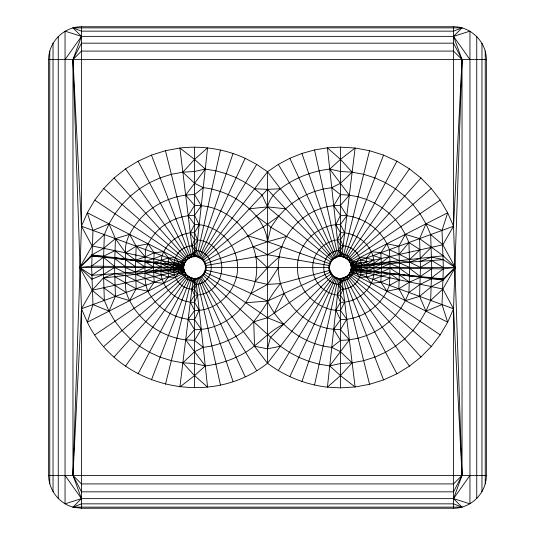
<?xml version="1.0" encoding="UTF-8"?>
<svg xmlns="http://www.w3.org/2000/svg" width="535" height="535" viewBox="0 0 535 535"><rect width="100%" height="100%" fill="white"/><g stroke="black" fill="none" stroke-linecap="round" stroke-linejoin="round"><path stroke-width="0.8" d="M81.467 508.25L81.467 308.769L72.967 59.579L81.467 43.168L453.533 43.168L462.033 59.579L453.533 308.769L447.668 322.23L440.205 334.883L431.257 346.526L420.951 356.999L409.456 366.134L396.93 373.805L383.562 379.89L369.558 384.304L355.113 386.979L342.119 281.082L340.454 279.13C336 279.17 331.74 276.408 329.888 272.362L329.513 267.5L329.881 264.664L329.486 263.621L267.5 241.706C265.627 222.761 251.33 208.476 236.022 198.712C226.004 192.794 214.802 189.009 203.246 187.651L194.546 194.606C173.721 194.633 153.251 203.955 139.561 219.644C132.058 229.127 124.247 240.115 125.625 252.848C125.444 257.415 125.364 261.989 125.324 266.557C125.304 272.027 125.457 277.491 125.651 282.955C124.515 292.377 129.296 300.643 134.145 308.307C145.821 325.548 165.001 337.291 185.665 339.852L194.546 329.654C227.763 330.349 257.275 300.757 256.7 267.5C257.108 236.731 231.969 208.483 201.274 205.714L194.546 215.358L199.201 224.76L194.546 232.685L197.549 239.947L194.546 245.719L196.398 250.514L194.546 253.811L195.803 255.937L203.494 260.07L205.119 264.664L206.002 265.494L206.176 267.5L205.875 270.128L204.129 274.094L200.016 276.976L199.435 278.053C190.567 281.116 180.817 272.736 184.267 263.748L182.355 261.274L87.332 212.769L92.976 230.431L91.652 267.5L92.976 304.569L87.332 322.23C119.278 388.022 210.288 408.686 267.5 363.252L333.405 276.749L337.625 278.073L339.197 279.063L340.454 281.189L338.601 284.486L340.454 289.281L337.451 295.052L340.454 302.315L335.799 310.24L340.454 319.642L333.726 329.286C298.757 325.935 272.964 291.448 279.23 256.793C283.938 227.796 311.069 204.878 340.454 205.346L349.335 195.148L358.076 196.766L366.562 199.441L374.654 203.126L382.237 207.767L389.199 213.304L395.439 219.644L400.855 226.693L405.376 234.357L408.934 242.509L409.676 267.5L408.934 292.491L405.376 300.643L400.855 308.307L395.439 315.356L389.199 321.695L382.237 327.233L374.654 331.874L366.562 335.559L358.076 338.234L349.335 339.852L340.454 340.394L331.753 347.349C304.107 344.52 279.143 326.236 267.5 301.078L205.112 272.362L204.022 272.97L201.595 276.749L200.551 277.458L197.047 278.855L194.546 279.13L192.881 281.082L179.887 386.979L194.546 375.623L205.266 365.913C219.51 364.241 233.32 359.58 245.665 352.277C259.134 343.931 269.025 331.038 283.657 324.297L267.5 317.723L204.129 274.094L204.022 272.97L205.119 270.335L206.002 265.494C205.119 260.07 200.043 255.784 194.546 255.87L192.881 253.918L179.887 148.021L165.442 150.696L151.438 155.11L138.07 161.195L125.544 168.866L114.049 178.001L103.743 188.474L94.795 200.117L87.332 212.769L81.467 226.231L72.967 475.421L81.467 498.633L72.967 507.133C58.97 503.295 48.718 489.933 48.638 475.421L48.638 59.579C48.524 42.011 63.892 26.643 81.467 26.75L453.533 26.75C471.108 26.643 486.476 42.011 486.362 59.579L486.362 475.421C486.476 492.989 471.108 508.357 453.533 508.25L81.467 508.25L72.967 507.133L81.467 503.85L453.533 503.85L462.033 507.133L453.533 498.633L81.467 498.633L65.049 503.85L65.049 31.15L81.467 36.367L453.533 36.367L469.951 31.15L469.951 503.85L453.533 498.633L462.033 475.421L462.033 59.579L453.533 36.367L462.033 27.867L72.967 27.867L81.467 36.367L72.967 59.579L72.967 475.421L81.467 491.832L453.533 491.832L462.033 475.421L453.533 226.231L453.533 26.75M333.405 276.749L329.881 270.335L280.42 283.583C265.755 301.312 257.295 324.772 236.022 336.288C226.004 342.206 214.802 345.991 203.246 347.349L194.546 340.394L185.665 339.852L205.266 365.913L194.546 363.526L182.85 362.81L171.334 360.677L160.159 357.153L149.492 352.297L139.501 346.185L130.333 338.896L122.114 330.543L114.978 321.254L109.02 311.163L104.338 300.423L103.288 267.5L104.338 234.577L109.02 223.837L114.978 213.746L122.114 204.457L130.333 196.104L139.501 188.815L149.492 182.702L160.159 177.847L171.334 174.323L182.85 172.19L194.546 171.474L205.266 169.087L215.866 170.825L226.205 173.701L236.182 177.687L245.665 182.723L254.546 188.755L262.11 195.141L267.5 206.885L331.506 260.07L339.197 255.937L340.454 253.811L338.601 250.514L340.454 245.719L337.451 239.947L340.454 232.685L335.799 224.76L340.454 215.358L333.726 205.714L340.454 194.606L349.335 195.148L329.734 169.087C315.489 170.759 301.68 175.42 289.335 182.723C279.558 188.842 270.483 194.987 267.5 206.885L203.494 260.07M329.486 263.621L332.716 259.763L333.405 258.251L334.984 258.024L335.565 256.947L337.953 256.145L339.197 255.937L340.454 256.559L342.119 253.918L355.113 148.021L340.454 159.376L329.734 169.087L340.454 171.474L352.15 172.19L363.666 174.323L374.841 177.847L385.508 182.702L395.499 188.815L404.667 196.104L412.886 204.457L420.022 213.746L425.98 223.837L430.662 234.577L431.712 267.5L430.662 300.423L425.98 311.163L420.022 321.254L412.886 330.543L404.667 338.896L395.499 346.185L385.508 352.297L374.841 357.153L363.666 360.677L352.15 362.81L340.454 363.526L329.734 365.913L319.134 364.174L308.795 361.299L298.818 357.313L289.335 352.277L280.454 346.245L267.5 348.813L254.546 346.245L253.73 321.796L267.5 317.723L330.871 274.094L330.978 272.97L329.888 272.362C327.206 266.764 329.888 259.448 335.565 256.947C344.433 253.884 354.183 262.264 350.733 271.252L352.645 273.726L447.668 322.23L442.024 304.569L443.348 267.5L442.024 230.431L447.668 212.769L440.205 200.117L431.257 188.474L420.951 178.001L409.456 168.866L396.93 161.195L383.562 155.11L369.558 150.696L355.113 148.021L340.454 147.125L327.42 147.834L314.533 149.947L301.954 153.445L289.83 158.286L278.3 164.412L267.5 171.748L201.595 258.251L200.016 258.024L199.435 256.947L245.17 158.286C224.847 148.991 202.083 145.453 179.887 148.021L194.546 159.376L205.266 169.087L185.665 195.148L194.546 205.346L201.274 205.714L194.546 194.606M92.976 230.431L109.02 223.837L115.42 238.623L114.55 267.5L115.42 296.377L109.02 311.163L92.976 304.569M104.338 300.423L92.154 290.224L79.728 267.5L91.806 254.921L103.663 248.334L115.42 238.623L129.624 234.357L136.157 246.194L135.482 267.5L136.157 288.806L129.624 300.643L115.42 296.377L103.703 287.723L92.154 290.224L81.467 308.769L72.967 475.421L81.467 483.914L453.533 483.914L462.033 475.421L453.533 308.769L442.9 289.027L351.181 269.673C349.943 276.802 341.965 279.758 335.565 278.053L334.984 276.976L330.871 274.094M194.546 340.394L201.274 329.286L194.546 319.642C177.5 319.676 160.848 310.828 151.338 296.691C144.243 288.198 145.038 277.163 144.911 266.818C144.945 261.08 145.266 255.349 145.56 249.624C147.827 243.659 151.091 238.128 155.21 233.267C165.007 222.038 179.646 215.371 194.546 215.358M92.154 290.224L103.402 277.919L114.657 276.682L136.157 288.806L148.101 291.207L154.154 282.239L153.512 267.5L154.154 252.761L148.101 243.793L136.157 246.194L125.625 252.848L92.1 245.973L81.467 226.231L72.967 59.579L81.467 51.086L453.533 51.086L462.033 59.579L453.533 226.231L442.846 244.776L351.154 265.206C350.258 261.267 347.168 258.03 343.289 256.927M194.546 232.685C176.196 232.277 158.648 248.675 161.182 267.5C158.581 286.345 176.249 302.703 194.546 302.315L199.201 310.24L194.546 319.642M205.112 272.362L205.119 270.335L205.875 270.128L267.5 284.426L280.42 283.583M340.454 302.315C358.804 302.723 376.352 286.325 373.818 267.5C376.419 248.655 358.751 232.297 340.454 232.685M340.454 319.642C359.667 319.743 378.252 308.367 386.899 291.207L380.846 282.239L381.488 267.5L380.846 252.761L386.899 243.793C378.252 226.633 359.667 215.257 340.454 215.358M430.662 234.577L442.846 244.776L455.272 267.5L443.194 280.079L431.337 286.666L419.58 296.377L405.376 300.643L398.842 288.806L399.518 267.5L398.842 246.194L405.376 234.357L419.58 238.623L443.214 255.804L455.272 267.5L442.9 289.027L430.662 300.423M91.806 254.921L135.589 260.13L145.192 256.907L154.154 252.761L163.536 251.671L168.512 257.997L167.843 267.5L168.512 277.003L163.536 283.329L154.154 282.239L135.576 274.355L125.371 272.863L91.712 275.344L79.728 267.5L92.1 245.973L104.338 234.577M398.842 246.194L386.899 243.793L389.44 249.624L390.048 263.608L389.808 278.093L380.846 282.239L371.464 283.329L366.488 277.003L367.157 267.5L366.488 257.997L371.464 251.671L380.846 252.761L399.424 260.645L409.629 262.137L443.288 259.656L455.272 267.5L443.221 278.996L431.578 278.708L420.122 284.366L408.934 292.491M194.546 302.315L197.549 295.052L194.546 289.281C166.452 290.03 166.452 244.97 194.546 245.719M114.657 276.682L153.605 272.322L168.512 277.003L175.146 277.404L178.496 273.358L177.814 267.5L178.496 261.642L175.146 257.596L168.512 257.997L153.619 262.317L145.005 261.802L91.779 256.004L79.728 267.5L91.786 279.196L103.335 274.495L114.55 267.5L125.371 272.863L182.983 268.383L183.632 268.289L183.605 267.36L91.652 266.122L79.728 267.5L183.605 267.36M203.246 347.349L194.546 351.729L182.85 362.81L194.546 375.623L207.58 387.166L195.803 279.063C191.189 277.979 185.933 276.408 184.267 271.252L81.467 308.769L87.332 322.23L182.355 273.726L183.619 271.486L182.95 267.5L183.619 263.514L182.355 261.274C184.622 256.773 189.504 253.784 194.546 253.811M340.454 281.189C345.496 281.216 350.378 278.227 352.645 273.726L351.381 271.486L352.05 267.5L351.381 263.514L352.645 261.274L447.668 212.769L453.533 226.231L350.733 263.748C349.108 259.542 344.968 256.639 340.454 256.559L340.454 147.125M340.454 289.281C368.548 290.03 368.548 244.97 340.454 245.719M194.546 289.281L196.398 284.486L194.546 281.189C184.548 281.624 177.901 269.854 182.355 261.274L185.866 260.833C189.002 256.392 194.613 256.258 199.435 256.947M194.546 281.189L195.803 279.063L197.375 278.073L201.595 276.749L267.5 363.252C284.914 376.352 305.766 384.678 327.42 387.166L339.197 279.063C342.674 277.825 346.807 277.611 349.134 274.167L352.645 273.726C357.099 265.146 350.452 253.376 340.454 253.811M442.024 304.569L425.98 311.163L419.58 296.377L420.45 267.5L419.58 238.623L425.98 223.837L442.024 230.431M138.07 373.805L188.126 279.584L188.273 276.468L185.391 277.678L114.049 356.999M420.951 178.001L349.609 257.322L346.727 258.532L346.874 255.416L396.93 161.195M443.221 278.996L389.995 273.198L381.381 272.683L366.488 277.003L359.854 277.404L356.504 273.358L357.186 267.5L356.504 261.642L359.854 257.596L366.488 257.997L373.504 259.943L367.063 264.33L357.186 267.5L353.949 266.437L351.368 266.711L351.395 267.64L352.05 267.654L443.348 268.878L455.272 267.5L351.395 267.64M443.348 268.878L431.605 277.745L420.329 277.371L409.375 282.152L398.842 288.806L386.899 291.207L389.44 285.376L389.808 278.093M191.711 278.073C186.675 276.715 183.064 271.533 183.665 266.336L145.005 261.802L153.512 266.932M443.194 280.079L351.976 268.784L351.334 268.664L351.027 264.664C352.632 270.309 348.927 276.588 343.289 278.073M185.391 277.678L185.866 274.167C174.952 274.04 164.272 266.992 153.605 272.322L183.023 268.811L183.973 270.335C181.713 262.759 188.688 256.318 195.803 255.937L207.58 147.834L194.546 159.376L182.85 172.19L194.546 183.271L203.246 187.651M183.605 267.5C183.632 262.665 187.049 258.211 191.711 256.927M351.027 270.335L351.395 267.5M349.609 257.322L349.134 260.833L361.285 262.705L357.092 265.52L353.949 266.437L409.629 262.137L420.343 258.318L443.214 255.804M103.703 287.723L183.886 269.988L183.619 271.486L177.908 269.479L181.051 268.563M351.783 264.986L351.114 265.012L351.381 263.514L353.702 264.491L351.334 266.316L352.017 266.617M220.467 149.947L197.047 256.145L197.375 256.927L198.264 256.479L233.046 153.445M314.533 385.053L337.953 278.855L337.625 278.073L336.736 278.521L301.954 381.555M115.42 238.623L125.625 252.848L183.819 265.327L183.973 264.664M165.442 384.304L191.236 280.781L191.256 277.939L188.126 279.584M369.558 150.696L343.764 254.219L343.744 257.061L346.874 255.416M267.5 348.813L270.456 337.498L332.716 275.237M205.875 270.128L205.119 264.664L205.514 263.621L202.284 259.763L202.484 259L267.5 189.37L280.454 188.755L333.405 258.251M253.142 246.782L267.5 254.74L328.998 265.494L329.881 264.664L331.506 260.07M151.438 379.89L189.644 280.28L191.256 277.939L194.546 284.587L191.891 289.121L194.546 295.22L190.306 302.061L194.546 310.494L188.193 319.255L194.546 329.654M383.562 155.11L345.356 254.72L343.744 257.061L340.454 250.413L343.109 245.879L340.454 239.78L344.694 232.939L340.454 224.506L346.807 215.745L340.454 205.346M194.546 205.346L188.193 215.745L194.546 224.506L190.306 232.939L194.546 239.78L191.891 245.879L194.546 250.413L191.256 257.061L188.126 255.416L138.07 161.195M340.454 340.394L333.726 329.286L340.454 329.654L346.807 319.255L340.454 310.494L344.694 302.061L340.454 295.22L343.109 289.121L340.454 284.587L343.744 277.939L346.874 279.584L396.93 373.805M289.83 376.714L335.565 278.053M274.294 313.042L283.991 293.488M245.17 158.286L256.7 164.412L200.016 258.024M278.3 370.588L334.984 276.976M192.881 281.082L194.546 278.441L194.546 387.875M278.3 267.741L267.5 284.426L251.009 293.488M342.119 253.918L340.454 255.87L339.197 255.937L327.42 147.834L340.454 159.376L352.15 172.19L340.454 183.271L331.753 187.651L323.16 189.062L314.767 191.396L306.675 194.626L298.978 198.712L291.776 203.614L285.637 208.79L278.675 216.173L270.897 227.342L267.5 241.706L205.514 263.621M125.544 366.134L188.273 276.468M346.727 258.532L409.456 168.866M65.049 59.579L81.467 36.367M182.95 267.346L183.665 266.336M351.334 268.664L352.05 267.654M453.533 498.633L469.951 475.421M182.355 273.726L184.267 271.252L183.886 269.988M352.645 261.274L350.733 263.748L351.114 265.012M204.129 274.094L201.595 276.749M389.44 249.624L399.204 254.259L408.934 242.509L420.089 249.705L409.583 259.515L351.976 266.189L351.154 265.206M255.088 281.55L267.5 267.781L279.23 256.793M178.496 273.358L181.298 270.509M431.297 247.277L420.343 258.318L409.583 259.515L399.204 254.259M103.743 346.526L184.221 276.488L185.866 274.167L183.204 275.164L94.795 334.883M431.257 188.474L350.779 258.512L349.134 260.833L351.796 259.836L440.205 200.117M204.022 262.03L267.5 224.305L278.675 216.173M389.781 256.332L381.395 262.678L373.771 264.845L367.157 267.5M91.652 266.122L103.395 257.255L114.671 257.629L125.417 259.649L135.482 266.691M353.909 265.922L356.885 263.728L353.314 262.805M361.593 267.801L357.099 269.446L353.896 269.192L351.809 269.887L351.321 268.771L373.704 271.74L381.395 272.235L390.089 268.182L399.431 274.234L409.563 276.087L420.349 276.521L431.712 268.724M91.712 275.344L103.288 267.5M281.858 246.782L267.5 254.74L206.002 265.494M389.44 285.376L399.23 280.052L389.982 273.733L373.704 271.74L360.918 274.97M144.911 267.5L135.522 272.101L125.324 267.5M181.271 264.644L183.619 263.514L183.819 265.327M329.888 272.362L267.5 301.078L245.739 302.743M153.512 267.5L144.952 271.392L135.576 274.355M381.488 267.5L390.048 263.608L399.518 267.5M373.818 267.5L381.448 264.257L389.995 261.702L399.478 262.899L409.676 267.5M381.488 268.068L373.724 271.372C366.475 269.58 359.747 273.298 352.645 273.726M181.011 267.5L173.5 270.014L178.115 271.272M161.837 255.563L153.792 258.706L145.018 261.267L135.569 260.766L125.437 258.913L114.878 250.634L103.422 256.292L91.779 256.004M373.818 267.968C367.498 272.201 359.968 268.904 353.314 272.195M373.162 279.437L381.208 276.294L389.982 273.733L399.411 274.87L409.375 282.152M177.814 267.5L167.936 270.67M462.033 27.867L453.533 31.15L81.467 31.15L72.967 27.867M173.407 267.5L167.883 269.633L161.182 267.5L153.552 270.743L145.005 273.298L161.837 279.437M361.593 267.5L373.724 263.554L381.181 258.231L373.162 255.563M420.403 261.341L431.598 257.081L443.288 259.656M367.157 267.875C362.295 271.352 356.25 268.202 351.381 271.486L351.181 269.673M183.846 269.794L183.217 270.014L181.091 269.078M125.625 252.848L135.589 260.13L173.514 264.798L181.686 262.805M286.626 236.423L267.5 241.706L248.026 235.835M357.146 266.162L361.499 264.986L366.843 261.441L360.918 260.03M183.023 268.811L183.665 268.684L182.983 268.383M249.363 208.79L267.5 206.885L285.637 208.79M182.355 261.274L178.496 261.642L173.688 262.946L168.512 257.997M205.487 267.5L329.513 267.5L328.998 265.494M331.753 347.349L340.454 351.729L352.15 362.81L340.454 375.623L327.42 387.166L340.454 387.875L355.113 386.979L340.454 375.623L329.734 365.913L349.335 339.852L340.454 329.654M340.454 224.506C317.395 223.991 296.938 244.615 297.46 267.667C297.172 290.612 317.522 310.975 340.454 310.494M340.454 239.78C325.594 239.453 312.4 252.747 312.741 267.607C312.554 282.4 325.675 295.527 340.454 295.22M340.454 250.413C318.251 250.413 318.158 284.54 340.454 284.587M194.546 284.587C216.869 284.533 216.735 250.413 194.546 250.413M194.546 295.22C230.959 294.611 230.719 240.289 194.546 239.78M194.546 310.494C220.266 311.183 241.98 285.389 236.898 260.09C233.641 240.028 214.876 224.178 194.546 224.506M48.638 59.579L486.362 59.579M48.638 475.421L486.362 475.421M72.967 507.133L462.033 507.133M351.321 268.771L351.976 268.784M183.023 266.216L183.679 266.229L183.191 265.113L181.104 265.808L161.296 263.26L153.605 262.765L161.182 267.032M254.546 188.755L267.5 189.37L332.516 259L332.716 259.763M351.963 268.911L353.909 269.051M183.679 266.229L173.5 265.026L177.821 267.266M183.037 266.089L181.104 265.808L178.088 263.915M202.284 275.237L203.119 275.364L280.454 346.245M174.082 274.97L161.276 271.446M346.874 279.584L346.727 276.468L349.609 277.678L420.951 356.999M114.049 178.001L185.391 257.322L188.273 258.532L188.126 255.416M145.56 285.376L125.417 275.485L114.597 273.659L103.402 277.919L126.066 292.491M409.629 262.137L420.45 267.5L431.665 260.505L443.348 267.5M167.93 264.384L173.407 267.199M161.276 263.628L167.843 267.125M353.989 267.687L357.099 269.446M177.901 265.554L181.011 267.313M168.13 261.749L173.514 264.798M330.978 262.03L270.897 227.342L267.5 224.305L256.325 216.173M161.47 260.331L167.95 264.096M135.569 260.766L144.911 266.818M440.205 334.883L351.796 275.164L349.134 274.167L350.733 271.252L453.533 308.769L453.533 508.25M94.795 200.117L183.204 259.836L185.866 260.833L184.267 263.748L81.467 226.231L81.467 26.75M256.7 164.412L267.5 171.748L280.454 188.755M399.518 268.309L409.583 275.351M409.676 268.443L420.349 276.521M114.65 258.479L125.324 266.557M331.753 187.651L340.454 194.606M103.395 257.255L114.55 266.423M431.257 346.526L350.779 276.488L349.134 274.167L349.609 277.678M103.743 188.474L184.221 258.512L185.866 260.833L185.391 257.322M334.984 258.024L278.3 164.412M200.016 276.976L256.7 370.588M255.77 256.793L267.5 267.781M351.368 266.711L352.05 267.5M182.95 267.5L183.632 268.289M136.157 246.194L145.192 256.907M453.533 36.367L469.951 59.579M65.049 475.421L81.467 498.633M346.727 276.468L409.456 366.134M125.544 168.866L188.273 258.532M342.119 281.082L340.454 278.441L340.454 387.875M192.881 253.918L194.546 256.559L194.546 147.125M289.83 158.286L335.565 256.947M199.435 278.053L245.17 376.714M201.595 258.251L202.284 259.763M383.562 379.89L345.356 280.28L343.744 277.939L343.764 280.781L369.558 384.304M151.438 155.11L189.644 254.72L191.256 257.061L191.236 254.219L165.442 150.696M328.824 267.547L329.881 270.335M301.954 153.445L336.736 256.479L337.625 256.927L337.953 256.145L314.533 149.947M233.046 381.555L198.264 278.521L197.375 278.073L197.047 278.855L220.467 385.053M485.245 51.086L485.245 483.914M481.968 43.168L481.968 491.832M476.745 36.367L476.745 498.633M267.5 171.748L267.5 363.252M58.255 36.367L58.255 498.633M53.032 43.168L53.032 491.832M49.755 51.086L49.755 483.914"/></g></svg>
